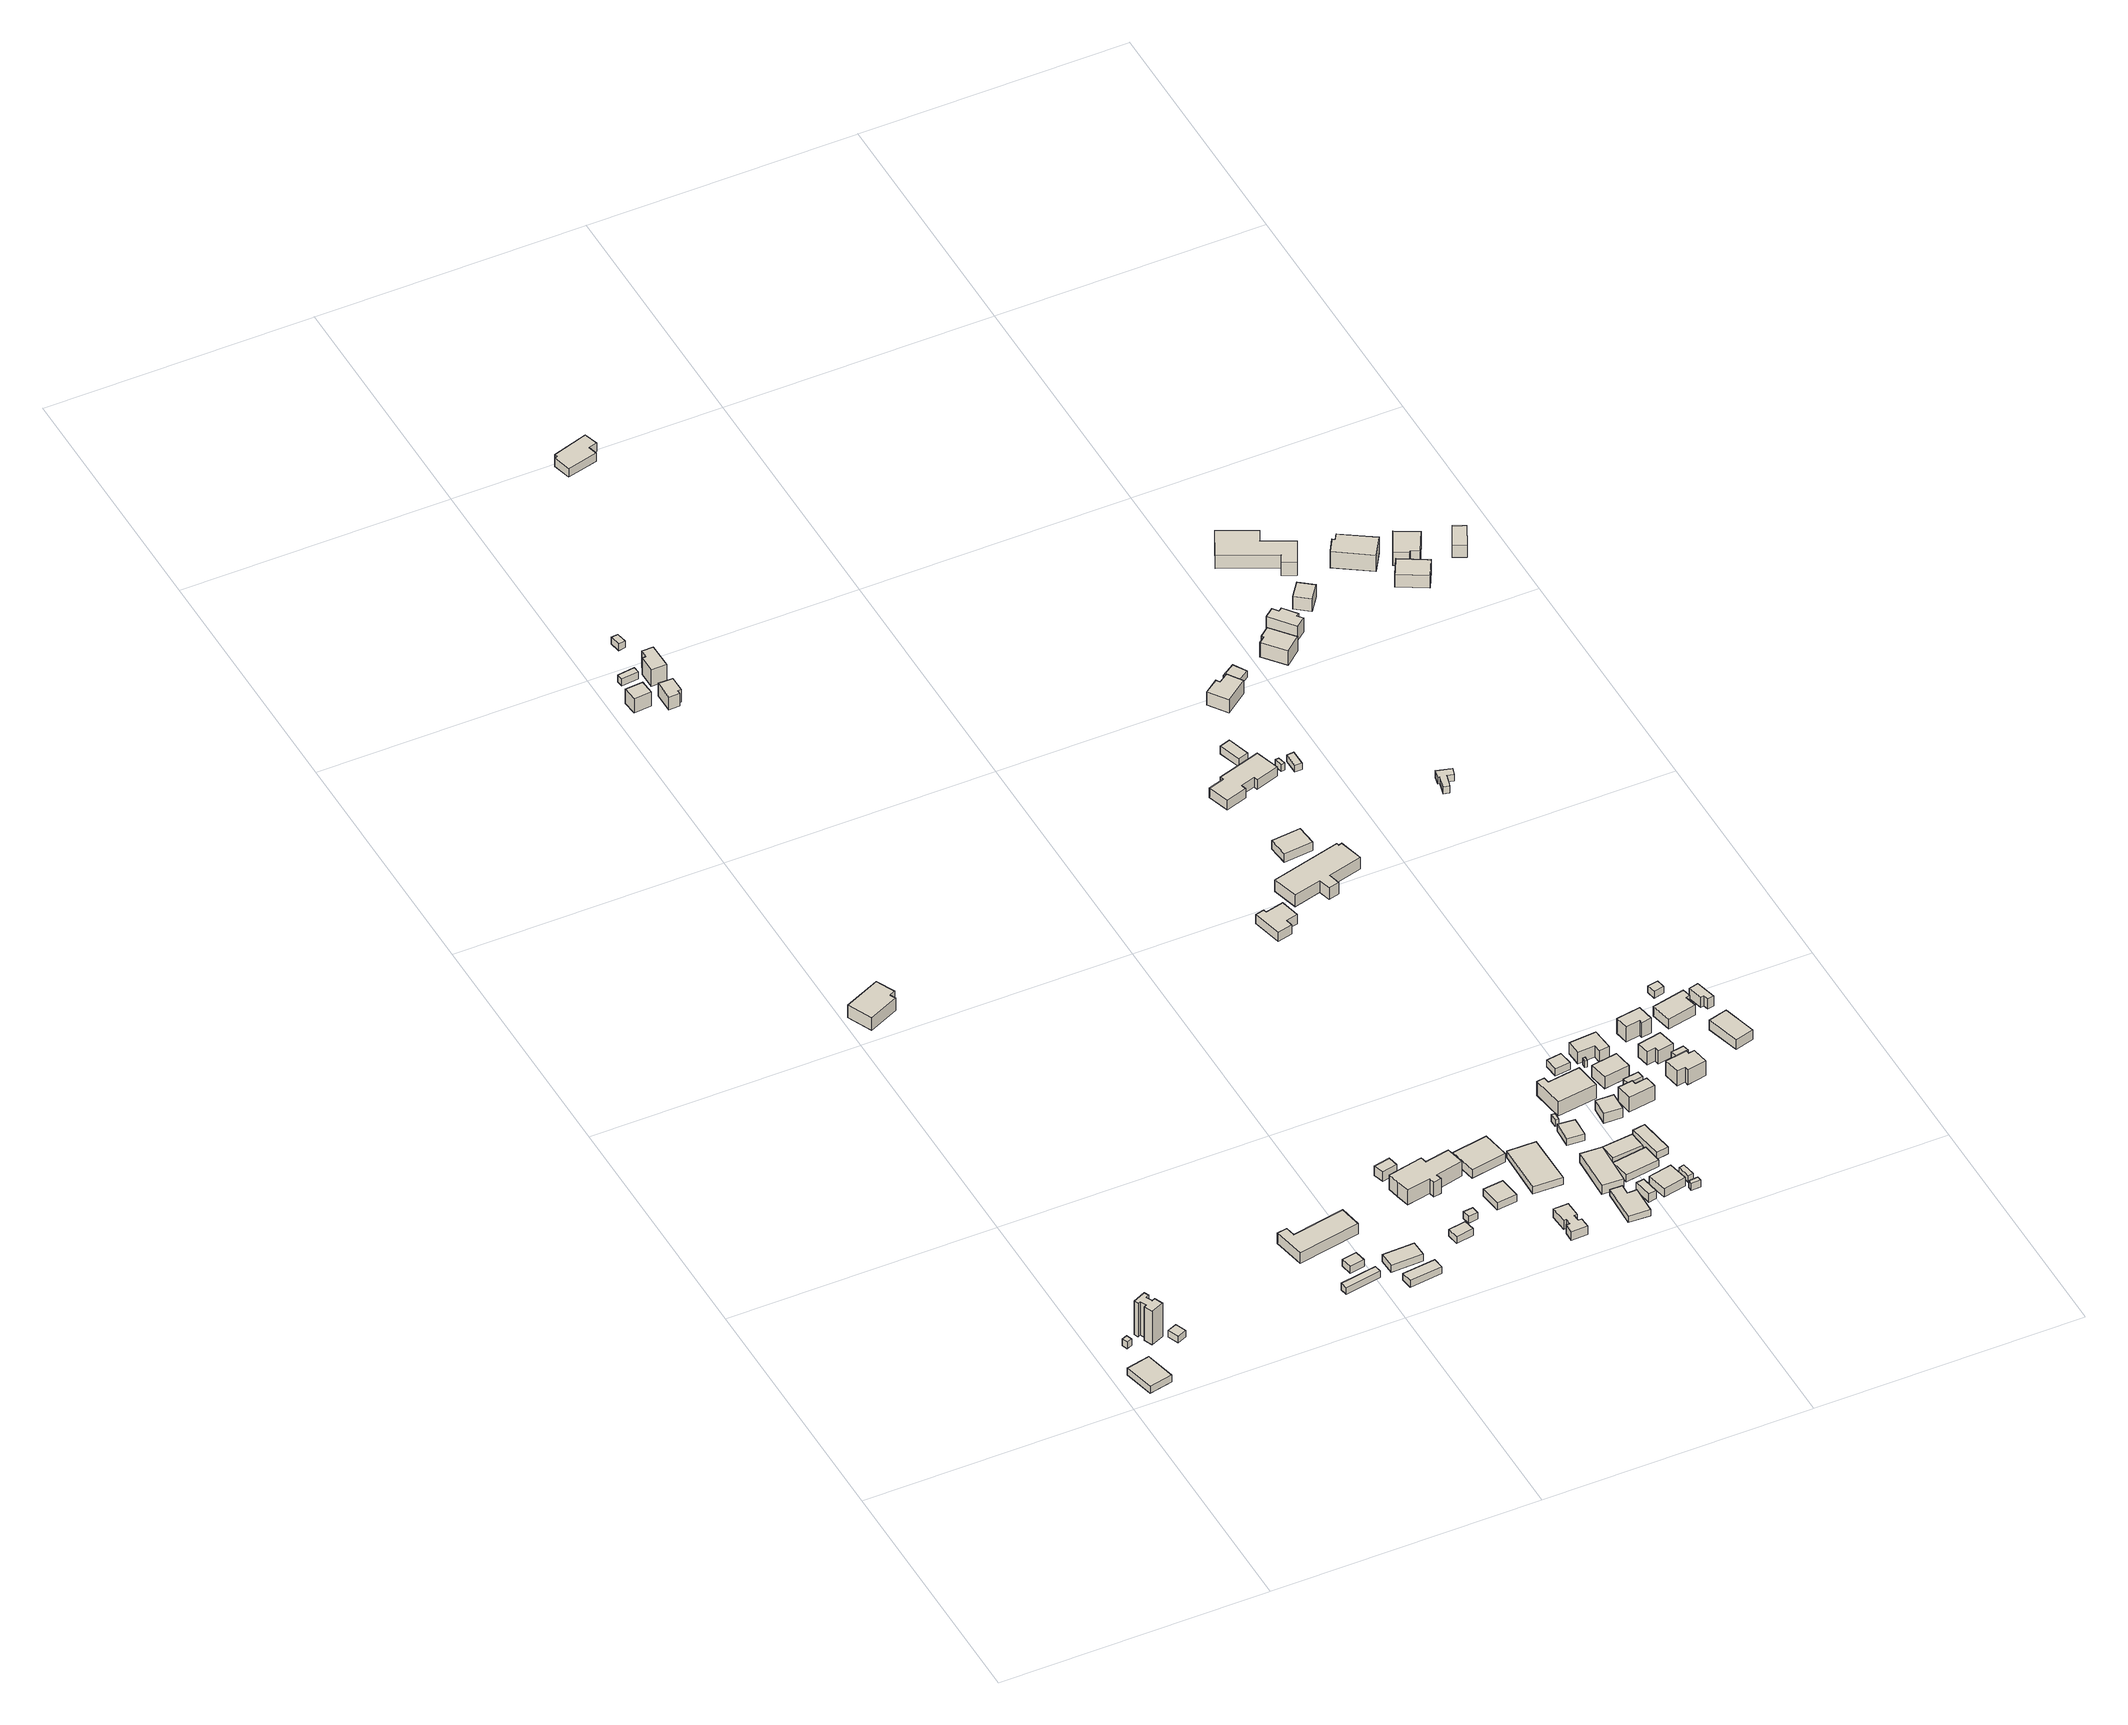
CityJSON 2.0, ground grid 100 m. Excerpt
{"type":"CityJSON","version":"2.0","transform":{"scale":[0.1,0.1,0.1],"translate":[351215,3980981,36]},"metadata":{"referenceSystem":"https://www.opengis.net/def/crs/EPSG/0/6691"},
"CityObjects":{
"building1":{"type":"Building","attributes":{"measuredHeight":3},"geometry":[{"type":"Solid","lod":"1","boundaries":[[[[0,1,2,3]],[[2,4,5,3]],[[1,6,4,2]],[[0,7,6,1]],[[3,5,7,0]],[[4,6,7,5]]]]}]},
"building2":{"type":"Building","attributes":{"measuredHeight":3},"geometry":[{"type":"Solid","lod":"1","boundaries":[[[[8,9,10,11]],[[10,12,13,11]],[[9,14,12,10]],[[8,15,14,9]],[[11,13,15,8]],[[12,14,15,13]]]]}]},
"building3":{"type":"Building","attributes":{"measuredHeight":16.6},"geometry":[{"type":"Solid","lod":"1","boundaries":[[[[16,17,18,19,20,21,22,23,24,25,26,27]],[[26,28,29,27]],[[25,30,28,26]],[[24,31,30,25]],[[23,32,31,24]],[[22,33,32,23]],[[21,34,33,22]],[[20,35,34,21]],[[19,36,35,20]],[[18,37,36,19]],[[17,38,37,18]],[[16,39,38,17]],[[27,29,39,16]],[[28,30,31,32,33,34,35,36,37,38,39,29]]]]}]},
"building4":{"type":"Building","attributes":{"measuredHeight":3},"geometry":[{"type":"Solid","lod":"1","boundaries":[[[[40,41,42,43]],[[42,44,45,43]],[[41,46,44,42]],[[40,47,46,41]],[[43,45,47,40]],[[44,46,47,45]]]]}]},
"building5":{"type":"Building","attributes":{"measuredHeight":7.9},"geometry":[{"type":"Solid","lod":"1","boundaries":[[[[48,49,50,51,52,53]],[[52,54,55,53]],[[51,56,54,52]],[[50,57,56,51]],[[49,58,57,50]],[[48,59,58,49]],[[53,55,59,48]],[[54,56,57,58,59,55]]]]}]},
"building6":{"type":"Building","attributes":{"measuredHeight":3},"geometry":[{"type":"Solid","lod":"1","boundaries":[[[[60,61,62,63]],[[62,64,65,63]],[[61,66,64,62]],[[60,67,66,61]],[[63,65,67,60]],[[64,66,67,65]]]]}]},
"building7":{"type":"Building","attributes":{"measuredHeight":3},"geometry":[{"type":"Solid","lod":"1","boundaries":[[[[68,69,70,71]],[[70,72,73,71]],[[69,74,72,70]],[[68,75,74,69]],[[71,73,75,68]],[[72,74,75,73]]]]}]},
"building8":{"type":"Building","attributes":{"measuredHeight":6.6},"geometry":[{"type":"Solid","lod":"1","boundaries":[[[[76,77,78,79,80,81]],[[80,82,83,81]],[[79,84,82,80]],[[78,85,84,79]],[[77,86,85,78]],[[76,87,86,77]],[[81,83,87,76]],[[82,84,85,86,87,83]]]]}]},
"building9":{"type":"Building","attributes":{"measuredHeight":3},"geometry":[{"type":"Solid","lod":"1","boundaries":[[[[88,89,90,91]],[[90,92,93,91]],[[89,94,92,90]],[[88,95,94,89]],[[91,93,95,88]],[[92,94,95,93]]]]}]},
"building10":{"type":"Building","attributes":{"measuredHeight":3},"geometry":[{"type":"Solid","lod":"1","boundaries":[[[[96,97,98,99]],[[98,100,101,99]],[[97,102,100,98]],[[96,103,102,97]],[[99,101,103,96]],[[100,102,103,101]]]]}]},
"building11":{"type":"Building","attributes":{"荒川水系越辺川洪水浸水想定区域（計画規模）.規模":"L1","荒川水系越辺川洪水浸水想定区域（計画規模）.浸水ランク":"1","荒川水系越辺川洪水浸水想定区域（計画規模）.浸水深":0.33,"荒川水系越辺川洪水浸水想定区域（想定最大規模）.規模":"L2","荒川水系越辺川洪水浸水想定区域（想定最大規模）.浸水ランク":"2","荒川水系越辺川洪水浸水想定区域（想定最大規模）.浸水深":0.83,"荒川水系越辺川洪水浸水想定区域（想定最大規模）.継続時間":3.13,"measuredHeight":6.3},"geometry":[{"type":"Solid","lod":"1","boundaries":[[[[104,105,106,107]],[[106,108,109,107]],[[105,110,108,106]],[[104,111,110,105]],[[107,109,111,104]],[[108,110,111,109]]]]}]},
"building12":{"type":"Building","attributes":{"荒川水系越辺川洪水浸水想定区域（計画規模）.規模":"L1","荒川水系越辺川洪水浸水想定区域（計画規模）.浸水ランク":"1","荒川水系越辺川洪水浸水想定区域（計画規模）.浸水深":0.36,"荒川水系越辺川洪水浸水想定区域（想定最大規模）.規模":"L2","荒川水系越辺川洪水浸水想定区域（想定最大規模）.浸水ランク":"2","荒川水系越辺川洪水浸水想定区域（想定最大規模）.浸水深":0.86,"荒川水系越辺川洪水浸水想定区域（想定最大規模）.継続時間":17.85,"measuredHeight":3.1},"geometry":[{"type":"Solid","lod":"1","boundaries":[[[[112,113,114,115]],[[114,116,117,115]],[[113,118,116,114]],[[112,119,118,113]],[[115,117,119,112]],[[116,118,119,117]]]]}]},
"building13":{"type":"Building","attributes":{"measuredHeight":5.6},"geometry":[{"type":"Solid","lod":"1","boundaries":[[[[120,121,122,123,124,125]],[[124,126,127,125]],[[123,128,126,124]],[[122,129,128,123]],[[121,130,129,122]],[[120,131,130,121]],[[125,127,131,120]],[[126,128,129,130,131,127]]]]}]},
"building14":{"type":"Building","attributes":{"荒川水系越辺川洪水浸水想定区域（計画規模）.規模":"L1","荒川水系越辺川洪水浸水想定区域（計画規模）.浸水ランク":"2","荒川水系越辺川洪水浸水想定区域（計画規模）.浸水深":0.56,"荒川水系越辺川洪水浸水想定区域（想定最大規模）.規模":"L2","荒川水系越辺川洪水浸水想定区域（想定最大規模）.浸水ランク":"2","荒川水系越辺川洪水浸水想定区域（想定最大規模）.浸水深":1.06,"荒川水系越辺川洪水浸水想定区域（想定最大規模）.継続時間":17.85,"measuredHeight":9.1},"geometry":[{"type":"Solid","lod":"1","boundaries":[[[[132,133,134,135,136,137]],[[136,138,139,137]],[[135,140,138,136]],[[134,141,140,135]],[[133,142,141,134]],[[132,143,142,133]],[[137,139,143,132]],[[138,140,141,142,143,139]]]]}]},
"building15":{"type":"Building","attributes":{"measuredHeight":3},"geometry":[{"type":"Solid","lod":"1","boundaries":[[[[144,145,146,147]],[[146,148,149,147]],[[145,150,148,146]],[[144,151,150,145]],[[147,149,151,144]],[[148,150,151,149]]]]}]},
"building16":{"type":"Building","attributes":{"荒川水系越辺川洪水浸水想定区域（計画規模）.規模":"L1","荒川水系越辺川洪水浸水想定区域（計画規模）.浸水ランク":"2","荒川水系越辺川洪水浸水想定区域（計画規模）.浸水深":0.74,"荒川水系越辺川洪水浸水想定区域（想定最大規模）.規模":"L2","荒川水系越辺川洪水浸水想定区域（想定最大規模）.浸水ランク":"2","荒川水系越辺川洪水浸水想定区域（想定最大規模）.浸水深":1.23,"荒川水系越辺川洪水浸水想定区域（想定最大規模）.継続時間":17.85,"measuredHeight":3},"geometry":[{"type":"Solid","lod":"1","boundaries":[[[[152,153,154,155]],[[154,156,157,155]],[[153,158,156,154]],[[152,159,158,153]],[[155,157,159,152]],[[156,158,159,157]]]]}]},
"building17":{"type":"Building","attributes":{"measuredHeight":4.1},"geometry":[{"type":"Solid","lod":"1","boundaries":[[[[160,161,162,163]],[[162,164,165,163]],[[161,166,164,162]],[[160,167,166,161]],[[163,165,167,160]],[[164,166,167,165]]]]}]},
"building18":{"type":"Building","attributes":{"measuredHeight":3},"geometry":[{"type":"Solid","lod":"1","boundaries":[[[[168,169,170,171]],[[170,172,173,171]],[[169,174,172,170]],[[168,175,174,169]],[[171,173,175,168]],[[172,174,175,173]]]]}]},
"building19":{"type":"Building","attributes":{"measuredHeight":8.5},"geometry":[{"type":"Solid","lod":"1","boundaries":[[[[176,177,178,179,180,181,182,183,184,185,186]],[[185,187,188,186]],[[184,189,187,185]],[[183,190,189,184]],[[182,191,190,183]],[[181,192,191,182]],[[180,193,192,181]],[[179,194,193,180]],[[178,195,194,179]],[[177,196,195,178]],[[176,197,196,177]],[[186,188,197,176]],[[187,189,190,191,192,193,194,195,196,197,188]]]]}]},
"building20":{"type":"Building","attributes":{"measuredHeight":3.1},"geometry":[{"type":"Solid","lod":"1","boundaries":[[[[198,199,200,201]],[[200,202,203,201]],[[199,204,202,200]],[[198,205,204,199]],[[201,203,205,198]],[[202,204,205,203]]]]}]},
"building21":{"type":"Building","attributes":{"measuredHeight":3.9},"geometry":[{"type":"Solid","lod":"1","boundaries":[[[[206,207,208,209,210,211,212,213,214,215,216,217]],[[216,218,219,217]],[[215,220,218,216]],[[214,221,220,215]],[[213,222,221,214]],[[212,223,222,213]],[[211,224,223,212]],[[210,225,224,211]],[[209,226,225,210]],[[208,227,226,209]],[[207,228,227,208]],[[206,229,228,207]],[[217,219,229,206]],[[218,220,221,222,223,224,225,226,227,228,229,219]]]]}]},
"building22":{"type":"Building","attributes":{"measuredHeight":4.9},"geometry":[{"type":"Solid","lod":"1","boundaries":[[[[230,231,232,233]],[[232,234,235,233]],[[231,236,234,232]],[[230,237,236,231]],[[233,235,237,230]],[[234,236,237,235]]]]}]},
"building23":{"type":"Building","attributes":{"measuredHeight":3},"geometry":[{"type":"Solid","lod":"1","boundaries":[[[[238,239,240,241]],[[240,242,243,241]],[[239,244,242,240]],[[238,245,244,239]],[[241,243,245,238]],[[242,244,245,243]]]]}]},
"building24":{"type":"Building","attributes":{"measuredHeight":2.7},"geometry":[{"type":"Solid","lod":"1","boundaries":[[[[246,247,248,249,250,251]],[[250,252,253,251]],[[249,254,252,250]],[[248,255,254,249]],[[247,256,255,248]],[[246,257,256,247]],[[251,253,257,246]],[[252,254,255,256,257,253]]]]}]},
"building25":{"type":"Building","attributes":{"荒川水系越辺川洪水浸水想定区域（計画規模）.規模":"L1","荒川水系越辺川洪水浸水想定区域（計画規模）.浸水ランク":"2","荒川水系越辺川洪水浸水想定区域（計画規模）.浸水深":1.09,"荒川水系越辺川洪水浸水想定区域（想定最大規模）.規模":"L2","荒川水系越辺川洪水浸水想定区域（想定最大規模）.浸水ランク":"2","荒川水系越辺川洪水浸水想定区域（想定最大規模）.浸水深":1.5,"荒川水系越辺川洪水浸水想定区域（想定最大規模）.継続時間":21.46,"measuredHeight":4.8},"geometry":[{"type":"Solid","lod":"1","boundaries":[[[[258,259,260,261,262,263,264,265]],[[264,266,267,265]],[[263,268,266,264]],[[262,269,268,263]],[[261,270,269,262]],[[260,271,270,261]],[[259,272,271,260]],[[258,273,272,259]],[[265,267,273,258]],[[266,268,269,270,271,272,273,267]]]]}]},
"building26":{"type":"Building","attributes":{"measuredHeight":4.9},"geometry":[{"type":"Solid","lod":"1","boundaries":[[[[274,275,276,277]],[[276,278,279,277]],[[275,280,278,276]],[[274,281,280,275]],[[277,279,281,274]],[[278,280,281,279]]]]}]},
"building27":{"type":"Building","attributes":{"measuredHeight":3.6},"geometry":[{"type":"Solid","lod":"1","boundaries":[[[[282,283,284,285]],[[284,286,287,285]],[[283,288,286,284]],[[282,289,288,283]],[[285,287,289,282]],[[286,288,289,287]]]]}]},
"building28":{"type":"Building","attributes":{"measuredHeight":3},"geometry":[{"type":"Solid","lod":"1","boundaries":[[[[290,291,292,293]],[[292,294,295,293]],[[291,296,294,292]],[[290,297,296,291]],[[293,295,297,290]],[[294,296,297,295]]]]}]},
"building29":{"type":"Building","attributes":{"measuredHeight":3},"geometry":[{"type":"Solid","lod":"1","boundaries":[[[[298,299,300,301]],[[300,302,303,301]],[[299,304,302,300]],[[298,305,304,299]],[[301,303,305,298]],[[302,304,305,303]]]]}]},
"building30":{"type":"Building","attributes":{"measuredHeight":5.5},"geometry":[{"type":"Solid","lod":"1","boundaries":[[[[306,307,308,309,310,311,312,313]],[[312,314,315,313]],[[311,316,314,312]],[[310,317,316,311]],[[309,318,317,310]],[[308,319,318,309]],[[307,320,319,308]],[[306,321,320,307]],[[313,315,321,306]],[[314,316,317,318,319,320,321,315]]]]}]},
"building31":{"type":"Building","attributes":{"measuredHeight":3},"geometry":[{"type":"Solid","lod":"1","boundaries":[[[[322,323,324,325]],[[324,326,327,325]],[[323,328,326,324]],[[322,329,328,323]],[[325,327,329,322]],[[326,328,329,327]]]]}]},
"building32":{"type":"Building","attributes":{"measuredHeight":4.5},"geometry":[{"type":"Solid","lod":"1","boundaries":[[[[330,331,332,333]],[[332,334,335,333]],[[331,336,334,332]],[[330,337,336,331]],[[333,335,337,330]],[[334,336,337,335]]]]}]},
"building33":{"type":"Building","attributes":{"measuredHeight":3},"geometry":[{"type":"Solid","lod":"1","boundaries":[[[[338,339,340,341]],[[340,342,343,341]],[[339,344,342,340]],[[338,345,344,339]],[[341,343,345,338]],[[342,344,345,343]]]]}]},
"building34":{"type":"Building","attributes":{"measuredHeight":8},"geometry":[{"type":"Solid","lod":"1","boundaries":[[[[346,347,348,349,350,351]],[[350,352,353,351]],[[349,354,352,350]],[[348,355,354,349]],[[347,356,355,348]],[[346,357,356,347]],[[351,353,357,346]],[[352,354,355,356,357,353]]]]}]},
"building35":{"type":"Building","attributes":{"measuredHeight":3},"geometry":[{"type":"Solid","lod":"1","boundaries":[[[[358,359,360,361]],[[360,362,363,361]],[[359,364,362,360]],[[358,365,364,359]],[[361,363,365,358]],[[362,364,365,363]]]]}]},
"building36":{"type":"Building","attributes":{"measuredHeight":3},"geometry":[{"type":"Solid","lod":"1","boundaries":[[[[366,367,368,369]],[[368,370,371,369]],[[367,372,370,368]],[[366,373,372,367]],[[369,371,373,366]],[[370,372,373,371]]]]}]},
"building37":{"type":"Building","attributes":{"measuredHeight":3},"geometry":[{"type":"Solid","lod":"1","boundaries":[[[[374,375,376,377]],[[376,378,379,377]],[[375,380,378,376]],[[374,381,380,375]],[[377,379,381,374]],[[378,380,381,379]]]]}]},
"building38":{"type":"Building","attributes":{"measuredHeight":4.2},"geometry":[{"type":"Solid","lod":"1","boundaries":[[[[382,383,384,385]],[[384,386,387,385]],[[383,388,386,384]],[[382,389,388,383]],[[385,387,389,382]],[[386,388,389,387]]]]}]},
"building39":{"type":"Building","attributes":{"measuredHeight":3},"geometry":[{"type":"Solid","lod":"1","boundaries":[[[[390,391,392,393]],[[392,394,395,393]],[[391,396,394,392]],[[390,397,396,391]],[[393,395,397,390]],[[394,396,397,395]]]]}]},
"building40":{"type":"Building","attributes":{"measuredHeight":6.7},"geometry":[{"type":"Solid","lod":"1","boundaries":[[[[398,399,400,401,402,403,404,405,406,407]],[[406,408,409,407]],[[405,410,408,406]],[[404,411,410,405]],[[403,412,411,404]],[[402,413,412,403]],[[401,414,413,402]],[[400,415,414,401]],[[399,416,415,400]],[[398,417,416,399]],[[407,409,417,398]],[[408,410,411,412,413,414,415,416,417,409]]]]}]},
"building41":{"type":"Building","attributes":{"measuredHeight":3},"geometry":[{"type":"Solid","lod":"1","boundaries":[[[[418,419,420,421]],[[420,422,423,421]],[[419,424,422,420]],[[418,425,424,419]],[[421,423,425,418]],[[422,424,425,423]]]]}]},
"building42":{"type":"Building","attributes":{"measuredHeight":7.8},"geometry":[{"type":"Solid","lod":"1","boundaries":[[[[426,427,428,429,430,431]],[[430,432,433,431]],[[429,434,432,430]],[[428,435,434,429]],[[427,436,435,428]],[[426,437,436,427]],[[431,433,437,426]],[[432,434,435,436,437,433]]]]}]},
"building43":{"type":"Building","attributes":{"measuredHeight":7.2},"geometry":[{"type":"Solid","lod":"1","boundaries":[[[[438,439,440,441]],[[440,442,443,441]],[[439,444,442,440]],[[438,445,444,439]],[[441,443,445,438]],[[442,444,445,443]]]]}]},
"building44":{"type":"Building","attributes":{"measuredHeight":4.5},"geometry":[{"type":"Solid","lod":"1","boundaries":[[[[446,447,448,449]],[[448,450,451,449]],[[447,452,450,448]],[[446,453,452,447]],[[449,451,453,446]],[[450,452,453,451]]]]}]},
"building45":{"type":"Building","attributes":{"measuredHeight":4.9},"geometry":[{"type":"Solid","lod":"1","boundaries":[[[[454,455,456,457,458,459]],[[458,460,461,459]],[[457,462,460,458]],[[456,463,462,457]],[[455,464,463,456]],[[454,465,464,455]],[[459,461,465,454]],[[460,462,463,464,465,461]]]]}]},
"building46":{"type":"Building","attributes":{"measuredHeight":3.8},"geometry":[{"type":"Solid","lod":"1","boundaries":[[[[466,467,468,469]],[[468,470,471,469]],[[467,472,470,468]],[[466,473,472,467]],[[469,471,473,466]],[[470,472,473,471]]]]}]},
"building47":{"type":"Building","attributes":{"measuredHeight":5.5},"geometry":[{"type":"Solid","lod":"1","boundaries":[[[[474,475,476,477,478,479,480,481,482,483]],[[482,484,485,483]],[[481,486,484,482]],[[480,487,486,481]],[[479,488,487,480]],[[478,489,488,479]],[[477,490,489,478]],[[476,491,490,477]],[[475,492,491,476]],[[474,493,492,475]],[[483,485,493,474]],[[484,486,487,488,489,490,491,492,493,485]]]]}]},
"building48":{"type":"Building","attributes":{"measuredHeight":7.5},"geometry":[{"type":"Solid","lod":"1","boundaries":[[[[494,495,496,497,498,499]],[[498,500,501,499]],[[497,502,500,498]],[[496,503,502,497]],[[495,504,503,496]],[[494,505,504,495]],[[499,501,505,494]],[[500,502,503,504,505,501]]]]}]},
"building49":{"type":"Building","attributes":{"measuredHeight":3.5},"geometry":[{"type":"Solid","lod":"1","boundaries":[[[[506,507,508,509]],[[508,510,511,509]],[[507,512,510,508]],[[506,513,512,507]],[[509,511,513,506]],[[510,512,513,511]]]]}]},
"building50":{"type":"Building","attributes":{"measuredHeight":7.6},"geometry":[{"type":"Solid","lod":"1","boundaries":[[[[514,515,516,517,518,519,520,521]],[[520,522,523,521]],[[519,524,522,520]],[[518,525,524,519]],[[517,526,525,518]],[[516,527,526,517]],[[515,528,527,516]],[[514,529,528,515]],[[521,523,529,514]],[[522,524,525,526,527,528,529,523]]]]}]},
"building51":{"type":"Building","attributes":{"measuredHeight":7.2},"geometry":[{"type":"Solid","lod":"1","boundaries":[[[[530,531,532,533,534,535]],[[534,536,537,535]],[[533,538,536,534]],[[532,539,538,533]],[[531,540,539,532]],[[530,541,540,531]],[[535,537,541,530]],[[536,538,539,540,541,537]]]]}]},
"building52":{"type":"Building","attributes":{"measuredHeight":3},"geometry":[{"type":"Solid","lod":"1","boundaries":[[[[542,543,544,545]],[[544,546,547,545]],[[543,548,546,544]],[[542,549,548,543]],[[545,547,549,542]],[[546,548,549,547]]]]}]},
"building53":{"type":"Building","attributes":{"measuredHeight":3},"geometry":[{"type":"Solid","lod":"1","boundaries":[[[[550,551,552,553]],[[552,554,555,553]],[[551,556,554,552]],[[550,557,556,551]],[[553,555,557,550]],[[554,556,557,555]]]]}]},
"building54":{"type":"Building","attributes":{"measuredHeight":2.8},"geometry":[{"type":"Solid","lod":"1","boundaries":[[[[558,559,560,561]],[[560,562,563,561]],[[559,564,562,560]],[[558,565,564,559]],[[561,563,565,558]],[[562,564,565,563]]]]}]},
"building55":{"type":"Building","attributes":{"measuredHeight":7.4},"geometry":[{"type":"Solid","lod":"1","boundaries":[[[[566,567,568,569,570,571]],[[570,572,573,571]],[[569,574,572,570]],[[568,575,574,569]],[[567,576,575,568]],[[566,577,576,567]],[[571,573,577,566]],[[572,574,575,576,577,573]]]]}]},
"building56":{"type":"Building","attributes":{"measuredHeight":5.5},"geometry":[{"type":"Solid","lod":"1","boundaries":[[[[578,579,580,581,582,583]],[[582,584,585,583]],[[581,586,584,582]],[[580,587,586,581]],[[579,588,587,580]],[[578,589,588,579]],[[583,585,589,578]],[[584,586,587,588,589,585]]]]}]},
"building57":{"type":"Building","attributes":{"measuredHeight":3},"geometry":[{"type":"Solid","lod":"1","boundaries":[[[[590,591,592,593]],[[592,594,595,593]],[[591,596,594,592]],[[590,597,596,591]],[[593,595,597,590]],[[594,596,597,595]]]]}]},
"building58":{"type":"Building","attributes":{"measuredHeight":4.3},"geometry":[{"type":"Solid","lod":"1","boundaries":[[[[598,599,600,601]],[[600,602,603,601]],[[599,604,602,600]],[[598,605,604,599]],[[601,603,605,598]],[[602,604,605,603]]]]}]},
"building59":{"type":"Building","attributes":{"measuredHeight":3},"geometry":[{"type":"Solid","lod":"1","boundaries":[[[[606,607,608,609]],[[608,610,611,609]],[[607,612,610,608]],[[606,613,612,607]],[[609,611,613,606]],[[610,612,613,611]]]]}]},
"building60":{"type":"Building","attributes":{"measuredHeight":4.6},"geometry":[{"type":"Solid","lod":"1","boundaries":[[[[614,615,616,617,618,619]],[[618,620,621,619]],[[617,622,620,618]],[[616,623,622,617]],[[615,624,623,616]],[[614,625,624,615]],[[619,621,625,614]],[[620,622,623,624,625,621]]]]}]},
"building61":{"type":"Building","attributes":{"measuredHeight":3},"geometry":[{"type":"Solid","lod":"1","boundaries":[[[[626,627,628,629,630,631,632,633]],[[632,634,635,633]],[[631,636,634,632]],[[630,637,636,631]],[[629,638,637,630]],[[628,639,638,629]],[[627,640,639,628]],[[626,641,640,627]],[[633,635,641,626]],[[634,636,637,638,639,640,641,635]]]]}]},
"building62":{"type":"Building","attributes":{"measuredHeight":7.6},"geometry":[{"type":"Solid","lod":"1","boundaries":[[[[642,643,644,645,646,647]],[[646,648,649,647]],[[645,650,648,646]],[[644,651,650,645]],[[643,652,651,644]],[[642,653,652,643]],[[647,649,653,642]],[[648,650,651,652,653,649]]]]}]},
"building63":{"type":"Building","attributes":{"measuredHeight":7.5},"geometry":[{"type":"Solid","lod":"1","boundaries":[[[[654,655,656,657,658,659,660,661]],[[660,662,663,661]],[[659,664,662,660]],[[658,665,664,659]],[[657,666,665,658]],[[656,667,666,657]],[[655,668,667,656]],[[654,669,668,655]],[[661,663,669,654]],[[662,664,665,666,667,668,669,663]]]]}]},
"building64":{"type":"Building","attributes":{"measuredHeight":5.5},"geometry":[{"type":"Solid","lod":"1","boundaries":[[[[670,671,672,673]],[[672,674,675,673]],[[671,676,674,672]],[[670,677,676,671]],[[673,675,677,670]],[[674,676,677,675]]]]}]},
"building65":{"type":"Building","attributes":{"measuredHeight":8},"geometry":[{"type":"Solid","lod":"1","boundaries":[[[[678,679,680,681,682,683,684,685]],[[684,686,687,685]],[[683,688,686,684]],[[682,689,688,683]],[[681,690,689,682]],[[680,691,690,681]],[[679,692,691,680]],[[678,693,692,679]],[[685,687,693,678]],[[686,688,689,690,691,692,693,687]]]]}]},
"building66":{"type":"Building","attributes":{"measuredHeight":9.4},"geometry":[{"type":"Solid","lod":"1","boundaries":[[[[694,695,696,697,698,699]],[[698,700,701,699]],[[697,702,700,698]],[[696,703,702,697]],[[695,704,703,696]],[[694,705,704,695]],[[699,701,705,694]],[[700,702,703,704,705,701]]]]}]},
"building67":{"type":"Building","attributes":{"measuredHeight":7.5},"geometry":[{"type":"Solid","lod":"1","boundaries":[[[[706,707,708,709]],[[708,710,711,709]],[[707,712,710,708]],[[706,713,712,707]],[[709,711,713,706]],[[710,712,713,711]]]]}]},
"building68":{"type":"Building","attributes":{"measuredHeight":5.9},"geometry":[{"type":"Solid","lod":"1","boundaries":[[[[714,715,716,717,718,719]],[[718,720,721,719]],[[717,722,720,718]],[[716,723,722,717]],[[715,724,723,716]],[[714,725,724,715]],[[719,721,725,714]],[[720,722,723,724,725,721]]]]}]},
"building69":{"type":"Building","attributes":{"measuredHeight":6.1},"geometry":[{"type":"Solid","lod":"1","boundaries":[[[[726,727,728,729]],[[728,730,731,729]],[[727,732,730,728]],[[726,733,732,727]],[[729,731,733,726]],[[730,732,733,731]]]]}]}
},
"vertices":[
[124,136,46],[150,20,46],[61,1,46],[35,116,46],[61,1,76],[35,116,76],[150,20,76],[124,136,76],
[105,259,46],[112,238,46],[92,231,46],[85,252,46],[92,231,76],[85,252,76],[112,238,76],[105,259,76],
[191,303,48],[199,286,48],[187,280,48],[198,257,48],[209,262,48],[222,230,48],[173,209,48],[160,241,48],[170,245,48],[160,269,48],[149,264,48],[143,281,48],[149,264,196],[143,281,196],[160,269,196],[170,245,196],[160,241,196],[173,209,196],[222,230,196],[209,262,196],[198,257,196],[187,280,196],[199,286,196],[191,303,196],
[272,232,50],[288,191,50],[253,176,50],[236,218,50],[253,176,80],[236,218,80],[288,191,80],[272,232,80],
[138,2159,44],[170,2089,44],[148,2078,44],[158,2057,44],[44,2005,44],[2,2097,44],[44,2005,100],[2,2097,100],[158,2057,100],[148,2078,100],[170,2089,100],[138,2159,100],
[985,190,52],[990,163,52],[853,139,52],[848,167,52],[853,139,82],[848,167,82],[990,163,82],[985,190,82],
[959,280,52],[967,236,52],[911,226,52],[903,270,52],[911,226,82],[903,270,82],[967,236,82],[959,280,82],
[1005,470,53],[1020,386,53],[785,342,53],[762,464,53],[800,471,53],[807,433,53],[800,471,99],[807,433,99],[762,464,99],[785,342,99],[1020,386,99],[1005,470,99],
[1174,131,53],[1179,89,53],[1055,75,53],[1050,118,53],[1055,75,83],[1050,118,83],[1179,89,83],[1174,131,83],
[1151,235,52],[1153,173,52],[1033,170,52],[1031,232,52],[1033,170,82],[1031,232,82],[1153,173,82],[1151,235,82],
[125,3845,8],[129,3789,8],[63,3784,8],[59,3840,8],[63,3784,71],[59,3840,71],[129,3789,71],[125,3845,71],
[150,3956,4],[153,3931,4],[89,3924,4],[86,3948,4],[89,3924,36],[86,3948,36],[153,3931,36],[150,3956,36],
[223,3818,14],[223,3756,14],[210,3756,14],[210,3741,14],[169,3740,14],[169,3818,14],[169,3740,70],[169,3818,70],[210,3741,70],[210,3756,70],[223,3756,70],[223,3818,70],
[231,3878,6],[173,3877,6],[173,3944,6],[187,3944,6],[187,3975,6],[230,3976,6],[187,3975,79],[230,3976,79],[187,3944,79],[173,3944,79],[173,3877,79],[231,3878,79],
[1348,255,52],[1356,211,52],[1289,200,52],[1282,244,52],[1289,200,82],[1282,244,82],[1356,211,82],[1348,255,82],
[176,4127,5],[183,4087,5],[157,4083,5],[150,4124,5],[157,4083,35],[150,4124,35],[183,4087,35],[176,4127,35],
[1259,633,52],[1267,593,52],[1209,581,52],[1197,620,52],[1209,581,93],[1197,620,93],[1267,593,93],[1259,633,93],
[1401,304,52],[1405,276,52],[1369,271,52],[1364,300,52],[1369,271,82],[1364,300,82],[1405,276,82],[1401,304,82],
[1342,565,51],[1347,541,51],[1439,559,51],[1454,489,51],[1350,466,51],[1355,444,51],[1325,438,51],[1321,460,51],[1231,443,51],[1219,495,51],[1211,537,51],[1219,495,116],[1211,537,116],[1231,443,116],[1321,460,116],[1325,438,116],[1355,444,116],[1350,466,116],[1454,489,116],[1439,559,116],[1347,541,116],[1342,565,116],
[1549,378,51],[1558,296,51],[1482,288,51],[1473,370,51],[1482,288,82],[1473,370,82],[1558,296,82],[1549,378,82],
[1686,173,51],[1689,111,51],[1677,111,51],[1679,87,51],[1692,86,51],[1694,46,51],[1633,44,51],[1634,83,51],[1647,83,51],[1645,106,51],[1635,105,51],[1631,172,51],[1635,105,90],[1631,172,90],[1645,106,90],[1647,83,90],[1634,83,90],[1633,44,90],[1694,46,90],[1692,86,90],[1679,87,90],[1677,111,90],[1689,111,90],[1686,173,90],
[1613,488,50],[1479,465,50],[1461,569,50],[1595,592,50],[1461,569,88],[1595,592,88],[1479,465,88],[1613,488,88],
[1734,504,48],[1735,306,48],[1624,309,48],[1628,506,48],[1624,309,78],[1628,506,78],[1735,306,78],[1734,504,78],
[1892,187,48],[1890,148,48],[1926,147,48],[1922,39,48],[1841,43,48],[1847,188,48],[1841,43,75],[1847,188,75],[1922,39,75],[1926,147,75],[1890,148,75],[1892,187,75],
[534,4994,1],[501,4985,1],[510,4951,1],[394,4922,1],[377,4990,1],[388,4994,1],[384,5005,1],[518,5047,1],[384,5005,38],[518,5047,38],[388,4994,38],[377,4990,38],[394,4922,38],[510,4951,38],[501,4985,38],[534,4994,38],
[1913,374,48],[1905,202,48],[1825,205,48],[1832,378,48],[1825,205,87],[1832,378,87],[1905,202,87],[1913,374,87],
[1964,174,49],[1976,105,49],[1946,100,49],[1934,169,49],[1946,100,85],[1934,169,85],[1976,105,85],[1964,174,85],
[1897,542,49],[1894,465,49],[1830,470,49],[1834,548,49],[1830,470,79],[1834,548,79],[1894,465,79],[1897,542,79],
[1851,599,49],[1850,569,49],[1837,570,49],[1838,599,49],[1837,570,79],[1838,599,79],[1850,569,79],[1851,599,79],
[1529,1843,46],[1484,1833,46],[1490,1806,46],[1433,1793,46],[1407,1905,46],[1440,1913,46],[1443,1901,46],[1512,1917,46],[1443,1901,87],[1512,1917,87],[1440,1913,87],[1407,1905,87],[1433,1793,87],[1490,1806,87],[1484,1833,87],[1529,1843,87],
[2044,318,48],[2054,243,48],[1925,224,48],[1914,299,48],[1925,224,78],[1914,299,78],[2054,243,78],[2044,318,78],
[2091,120,47],[2003,102,47],[1987,179,47],[2075,197,47],[1987,179,84],[2075,197,84],[2003,102,84],[2091,120,84],
[2033,395,48],[2040,330,48],[1923,318,48],[1916,383,48],[1923,318,78],[1916,383,78],[2040,330,78],[2033,395,78],
[2007,732,49],[2021,633,49],[1870,611,49],[1853,734,49],[1881,738,49],[1885,715,49],[1881,738,111],[1885,715,111],[1853,734,111],[1870,611,111],[2021,633,111],[2007,732,111],
[2132,110,48],[2133,92,48],[2098,90,48],[2097,107,48],[2098,90,78],[2097,107,78],[2133,92,78],[2132,110,78],
[2118,185,47],[2127,133,47],[2107,130,47],[2098,181,47],[2107,130,77],[2098,181,77],[2127,133,77],[2118,185,77],
[2091,420,47],[2111,286,47],[2065,279,47],[2044,412,47],[2065,279,77],[2044,412,77],[2111,286,77],[2091,420,77],
[2059,581,49],[2056,510,49],[1988,513,49],[1992,584,49],[1988,513,92],[1992,584,92],[2056,510,92],[2059,581,92],
[2002,855,47],[2009,801,47],[1951,794,47],[1945,847,47],[1951,794,77],[1945,847,77],[2009,801,77],[2002,855,77],
[1799,2093,40],[1802,2083,40],[1814,2087,40],[1838,1997,40],[1709,1963,40],[1719,1918,40],[1678,1908,40],[1666,1954,40],[1563,1927,40],[1537,2025,40],[1563,1927,91],[1537,2025,91],[1666,1954,91],[1678,1908,91],[1719,1918,91],[1709,1963,91],[1838,1997,91],[1814,2087,91],[1802,2083,91],[1799,2093,91],
[2064,801,49],[2063,784,49],[2054,785,49],[2055,801,49],[2054,785,79],[2055,801,79],[2063,784,79],[2064,801,79],
[2079,588,47],[2134,596,47],[2137,579,47],[2183,586,47],[2189,541,47],[2088,526,47],[2189,541,112],[2088,526,112],[2183,586,112],[2137,579,112],[2134,596,112],[2079,588,112],
[2066,663,49],[2054,734,49],[2153,749,49],[2164,678,49],[2153,749,101],[2164,678,101],[2054,734,101],[2066,663,101],
[1738,2147,40],[1629,2137,40],[1621,2215,40],[1731,2226,40],[1621,2215,78],[1731,2226,78],[1629,2137,78],[1738,2147,78],
[2142,877,49],[2149,792,49],[2109,789,49],[2107,817,49],[2043,812,49],[2039,869,49],[2043,812,98],[2039,869,98],[2107,817,98],[2109,789,98],[2149,792,98],[2142,877,98],
[2184,651,47],[2187,624,47],[2129,615,47],[2125,642,47],[2129,615,86],[2125,642,86],[2187,624,86],[2184,651,86],
[1770,2616,39],[1798,2527,39],[1710,2499,39],[1706,2513,39],[1652,2497,39],[1658,2478,39],[1577,2452,39],[1552,2533,39],[1613,2552,39],[1609,2566,39],[1613,2552,81],[1609,2566,81],[1552,2533,81],[1577,2452,81],[1658,2478,81],[1652,2497,81],[1706,2513,81],[1710,2499,81],[1798,2527,81],[1770,2616,81],
[2236,754,48],[2326,772,48],[2340,705,48],[2279,693,48],[2276,711,48],[2245,705,48],[2276,711,105],[2245,705,105],[2279,693,105],[2340,705,105],[2326,772,105],[2236,754,105],
[1720,2721,40],[1745,2637,40],[1705,2625,40],[1680,2708,40],[1705,2625,75],[1680,2708,75],[1745,2637,75],[1720,2721,75],
[2394,573,47],[2320,560,47],[2318,575,47],[2287,570,47],[2276,632,47],[2359,646,47],[2361,632,47],[2383,636,47],[2361,632,113],[2383,636,113],[2359,646,113],[2276,632,113],[2287,570,113],[2318,575,113],[2320,560,113],[2394,573,113],
[2327,839,48],[2289,833,48],[2287,846,48],[2233,837,48],[2225,889,48],[2316,904,48],[2225,889,114],[2316,904,114],[2233,837,114],[2287,846,114],[2289,833,114],[2327,839,114],
[2378,706,48],[2383,681,48],[2336,673,48],[2330,698,48],[2336,673,78],[2330,698,78],[2383,681,78],[2378,706,78],
[1827,2573,41],[1834,2542,41],[1819,2539,41],[1813,2571,41],[1819,2539,71],[1813,2571,71],[1834,2542,71],[1827,2573,71],
[1886,2580,38],[1886,2520,38],[1860,2520,38],[1859,2579,38],[1860,2520,67],[1859,2579,67],[1886,2520,67],[1886,2580,67],
[1883,2941,37],[1797,2877,37],[1749,2946,37],[1802,2983,37],[1811,2970,37],[1847,2995,37],[1811,2970,95],[1847,2995,95],[1802,2983,95],[1749,2946,95],[1797,2877,95],[1883,2941,95],
[2498,857,45],[2389,834,45],[2372,914,45],[2496,941,45],[2503,909,45],[2487,904,45],[2503,909,88],[2487,904,88],[2496,941,88],[2372,914,88],[2389,834,88],[2498,857,88],
[2447,1032,45],[2453,999,45],[2413,991,45],[2407,1025,45],[2413,991,75],[2407,1025,75],[2453,999,75],[2447,1032,75],
[2580,796,40],[2615,669,40],[2544,649,40],[2509,776,40],[2544,649,83],[2509,776,83],[2615,669,83],[2580,796,83],
[1900,3056,35],[1929,3008,35],[1880,2975,35],[1849,3022,35],[1880,2975,65],[1849,3022,65],[1929,3008,65],[1900,3056,65],
[2553,949,43],[2572,871,43],[2548,866,43],[2543,886,43],[2531,883,43],[2517,940,43],[2531,883,88],[2517,940,88],[2543,886,88],[2548,866,88],[2572,871,88],[2553,949,88],
[2315,2271,41],[2307,2242,41],[2282,2249,41],[2268,2197,41],[2246,2203,41],[2259,2252,41],[2251,2254,41],[2259,2286,41],[2251,2254,71],[2259,2286,71],[2259,2252,71],[2246,2203,71],[2268,2197,71],[2282,2249,71],[2307,2242,71],[2315,2271,71],
[2067,3135,36],[2137,3049,36],[2077,3000,36],[2012,3079,36],[2036,3098,36],[2030,3105,36],[2036,3098,99],[2030,3105,99],[2012,3079,99],[2077,3000,99],[2137,3049,99],[2067,3135,99],
[2123,3213,34],[2140,3192,34],[2153,3202,34],[2191,3152,34],[2181,3144,34],[2196,3125,34],[2160,3096,34],[2089,3186,34],[2160,3096,97],[2089,3186,97],[2196,3125,97],[2181,3144,97],[2191,3152,97],[2153,3202,97],[2140,3192,97],[2123,3213,97],
[2311,3262,32],[2267,3204,32],[2215,3244,32],[2259,3302,32],[2215,3244,87],[2259,3302,87],[2267,3204,87],[2311,3262,87],
[2264,3583,31],[2241,3537,31],[2352,3481,31],[2304,3385,31],[2256,3409,31],[2272,3442,31],[2078,3538,31],[2133,3649,31],[2078,3538,88],[2133,3649,88],[2272,3442,88],[2256,3409,88],[2304,3385,88],[2352,3481,88],[2241,3537,88],[2264,3583,88],
[2593,3363,31],[2544,3287,31],[2417,3371,31],[2450,3423,31],[2459,3418,31],[2474,3441,31],[2459,3418,102],[2474,3441,102],[2450,3423,102],[2417,3371,102],[2544,3287,102],[2593,3363,102],
[2704,3203,31],[2666,3134,31],[2565,3191,31],[2603,3260,31],[2565,3191,86],[2603,3260,86],[2666,3134,86],[2704,3203,86],
[2736,3339,29],[2690,3254,29],[2661,3269,29],[2657,3264,29],[2607,3291,29],[2654,3383,29],[2607,3291,88],[2654,3383,88],[2657,3264,88],[2661,3269,88],[2690,3254,88],[2736,3339,88],
[2844,3216,29],[2800,3238,29],[2843,3326,29],[2887,3305,29],[2843,3326,81],[2887,3305,81],[2800,3238,81],[2844,3216,81]
]}
